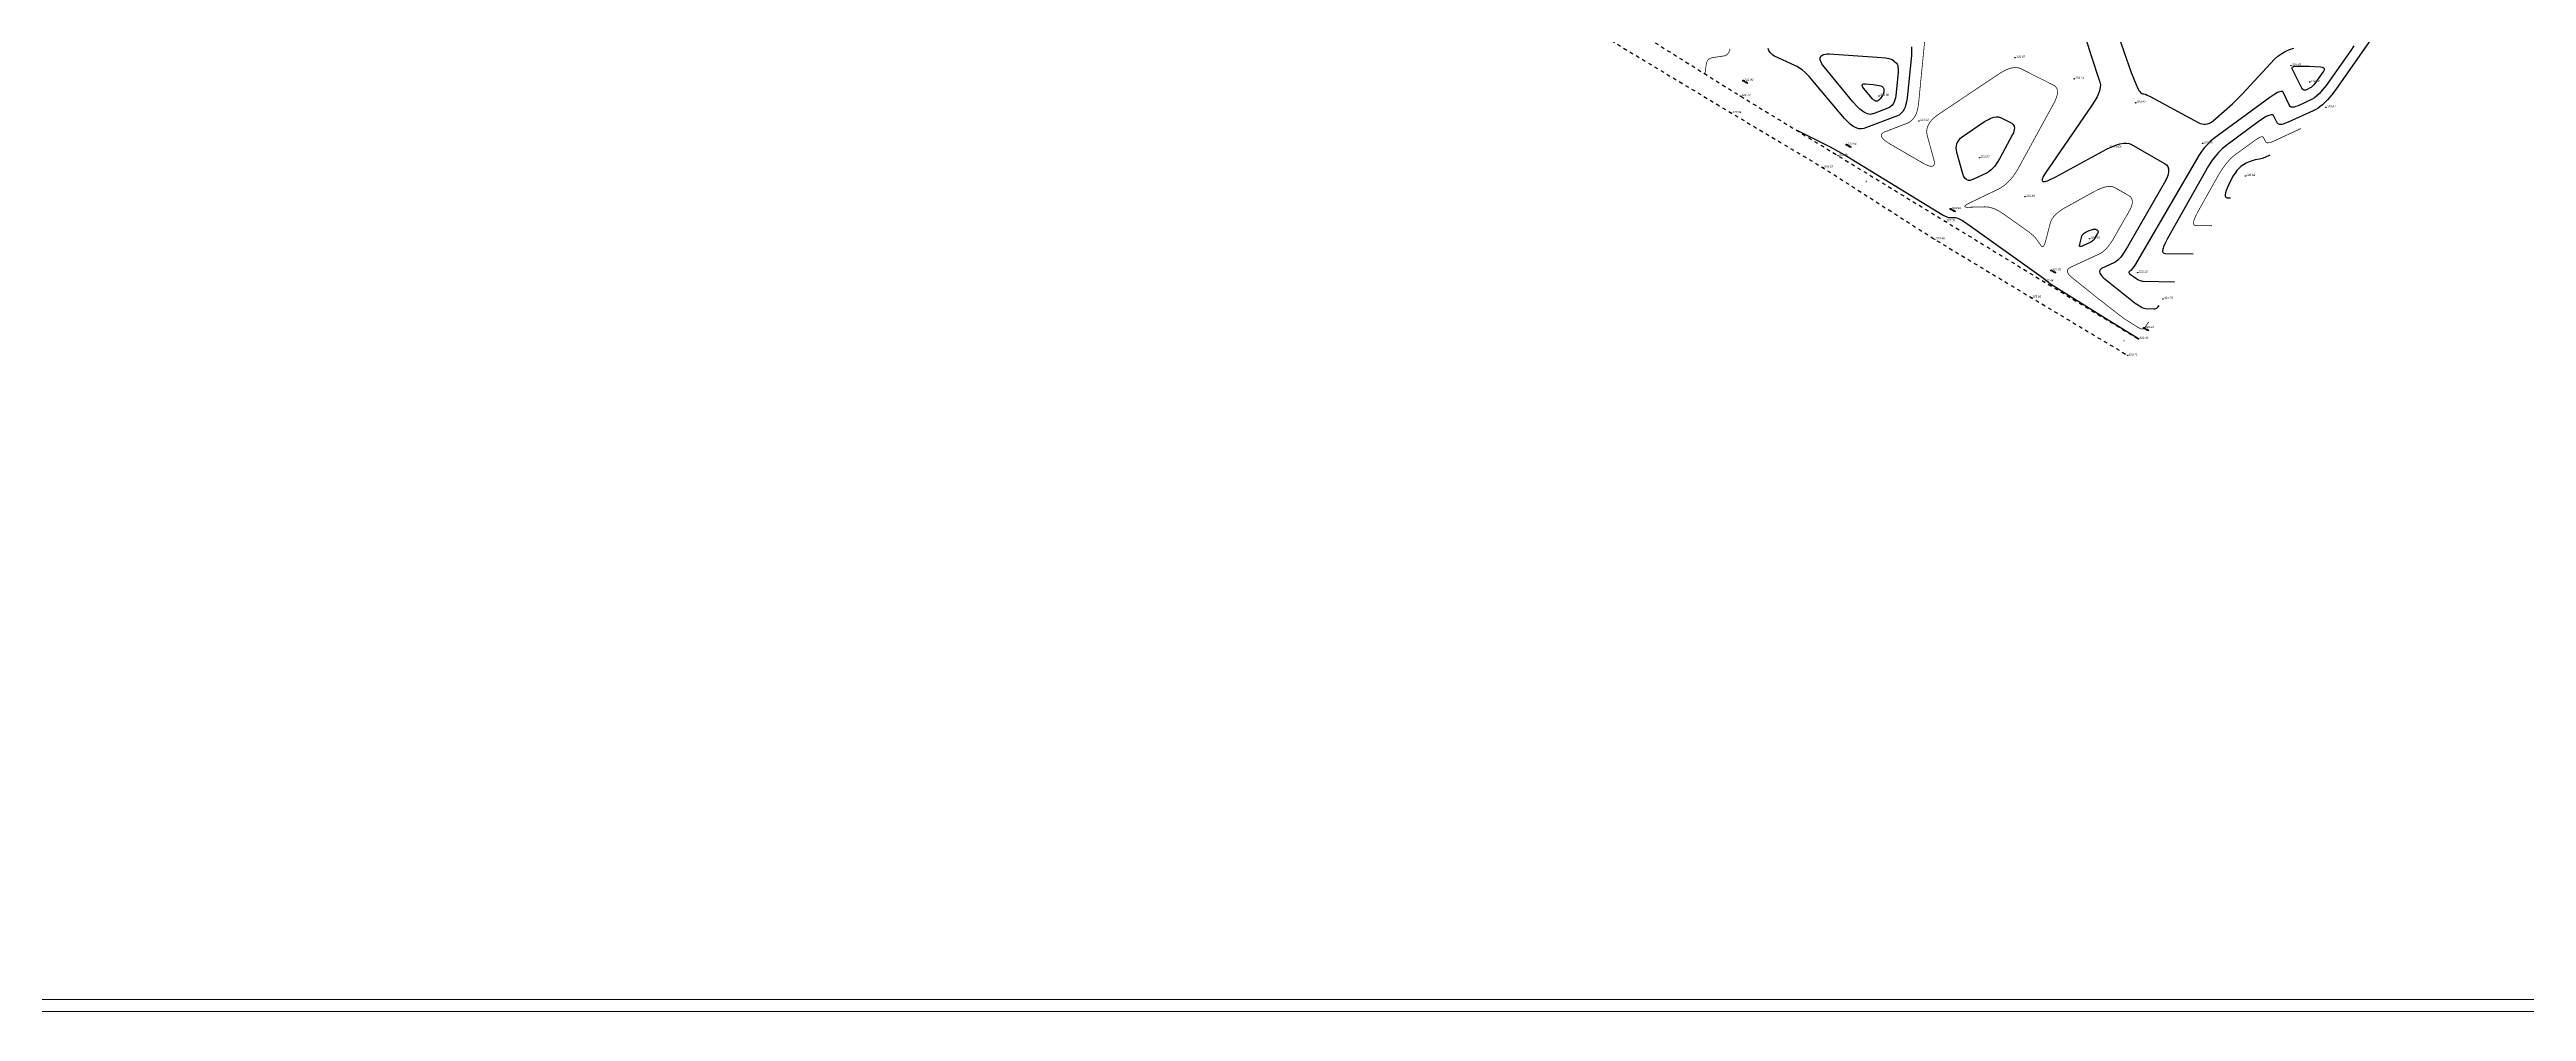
# Model space of a CAD drawing. Extents: x 108150 to 142535, y -18867 to -9422.
# Drawn here: x 140014 to 141045, y -14092 to -13692 of the extents above; entities that cross this region are included whole.
import ezdxf

# ---------------------------------------------------------------- set-up
doc = ezdxf.new("R2010")
doc.units = 0
doc.header["$MEASUREMENT"] = 0
doc.linetypes.add('Д_ТРОТ_ТРУБА', pattern=[3, 1.5, -1.5])
doc.linetypes.add('ДОРОГИ_СТРОЯЩ', pattern=[9, 8, -1])
for name, color, linetype in [('(022) Возд. Линии', 7, 'Continuous'), ('(025) Дорога', 7, 'Continuous'), ('(039) Земля', 7, 'Continuous'), ('CONTOURS-LABEL', 7, 'Continuous'), ('GEO_POINTS111', 7, 'Continuous'), ('R_Поверхность1_CNT-MAJ', 7, 'Continuous'), ('R_Поверхность1_CNT-MIN', 7, 'Continuous')]:
    doc.layers.add(name, color=color, linetype=linetype)
doc.styles.add('BM-431', font='')
doc.styles.get('BM-431').set_extended_font_data('Bm431', italic=True)

# ---------------------------------------------------------------- blocks, each defined once
blk = doc.blocks.new('strela1')
for p, q in [((0, 0), (2, 0)), ((2, 0), (1.5, 0.25)), ((2, 0), (1.5, -0.25))]:
    blk.add_line(p, q)
blk = doc.blocks.new('strela2')
at = {"layer": '(022) Возд. Линии'}
for p, q in [((0, 0), (2, 0)), ((1.5, 0), (1, 0.25)), ((1.5, 0), (1, -0.25)), ((2, 0), (1.5, 0.25)), ((2, 0), (1.5, -0.25))]:
    blk.add_line(p, q, dxfattribs=at)
blk = doc.blocks.new('*U2432')
at = {"layer": '(022) Возд. Линии'}
for name, p, rotation in [('strela1', (-0.2, 0.1), 328.1991602599555), ('strela2', (0.2, -0.1), 330.3259323634063)]:
    blk.add_blockref(name, p, dxfattribs=dict(at, rotation=rotation))
blk = doc.blocks.new('STOLB')
at = {"layer": '(022) Возд. Линии'}
blk.add_circle((0, 0), 0.25, dxfattribs=at)

msp = doc.modelspace()

# ---------------------------------------------------------------- linework, layer by layer
at = {"layer": '(025) Дорога', "linetype": 'Д_ТРОТ_ТРУБА', "flags": 128}
for points in [[(139333.7902, -13278.7188), (139379.6804, -13270.8863), (139416.6914, -13265.8723), (139506.2284, -13250.0443), (139539.7884, -13247.2483), (139577.0734, -13242.4853), (139615.1954, -13241.3783), (139653.2904, -13240.6853), (139691.0564, -13244.3453), (139774.0054, -13248.4203), (139808.5094, -13252.5563), (139890.1544, -13263.1013), (139923.6154, -13271.0563), (139995.2694, -13293.3343), (140032.3874, -13307.8343), (140069.6524, -13324.5263), (140113.5674, -13346.4653), (140146.4974, -13363.1903), (140241.2654, -13418.3333), (140274.2614, -13438.5503), (140315.2724, -13463.1813), (140371.9064, -13497.6843), (140420.9684, -13529.9783), (140472.4074, -13560.1763), (140511.4264, -13584.0923), (140552.8164, -13609.3343), (140592.9864, -13633.7903), (140636.5194, -13661.3993), (140674.9754, -13684.8983), (140717.8484, -13711.6683), (140758.4604, -13736.4743), (140803.1404, -13763.8293), (140843.9484, -13788.7803), (140883.4314, -13812.6723)], [(139218.6944, -13306.9743), (139381.4044, -13279.3503), (139416.9714, -13273.7223), (139509.3084, -13258.5543), (139540.3994, -13254.8873), (139578.0764, -13250.1473), (139613.8114, -13250.1813), (139655.0134, -13249.4213), (139689.7794, -13251.8503), (139773.8114, -13256.0883), (139807.2624, -13260.9083), (139889.0354, -13272.2413), (139921.4764, -13279.5373), (139992.2922, -13301.8336), (140028.9083, -13316.1375), (140065.8, -13332.6623), (140110.7234, -13354.4003), (140141.9494, -13370.1673), (140236.6506, -13426.0608), (140269.7704, -13445.2433), (140310.6142, -13470.882), (140367.0895, -13505.2884), (140417.7814, -13536.2633), (140468.4744, -13567.6803), (140504.6364, -13589.9483), (140549.2384, -13617.3353), (140586.9314, -13639.9043), (140632.8704, -13668.7103), (140668.7384, -13691.4193), (140714.1314, -13718.7523), (140752.2784, -13741.5263), (140798.7524, -13771.3233), (140838.8564, -13795.4853), (140878.9564, -13819.5313)]]:
    msp.add_lwpolyline(points, dxfattribs=at)
at = {"color": 0, "linetype": 'Continuous', "lineweight": 13}
for p, q in [((142146.6637, -14087.4422), (139133.4587, -14087.4422)), ((142151.6637, -14092.4422), (139113.4587, -14092.4422))]:
    msp.add_line(p, q, dxfattribs=at)
at = {"layer": 'GEO_POINTS111'}
for points, elevation in [([(140832.1714, -13695.7273), (140832.1714, -13695.7273)], 324.069), ([(140719.0774, -13705.2913), (140719.0774, -13705.2913)], 323.802), ([(140856.7344, -13704.4973), (140856.7344, -13704.4973)], 324.141), ([(140946.9674, -13699.0043), (140946.9674, -13699.0043)], 324.494), ([(140954.6564, -13705.8563), (140954.6564, -13705.8563)], 324.243), ([(140717.8484, -13711.6683), (140717.8484, -13711.6683)], 323.702), ([(140775.5764, -13711.6033), (140775.5764, -13711.6033)], 322.297), ([(140882.3304, -13714.4813), (140882.3304, -13714.4813)], 324.919), ([(140961.4544, -13716.4053), (140961.4544, -13716.4053)], 325.606), ([(140714.1314, -13718.7523), (140714.1314, -13718.7523)], 323.84), ([(140792.1194, -13722.0163), (140792.1194, -13722.0163)], 324.086), ([(140758.4604, -13736.4743), (140758.4604, -13736.4743)], 323.303), ([(140762.0104, -13731.9143), (140762.0104, -13731.9143)], 323.944), ([(140817.3854, -13737.2613), (140817.3854, -13737.2613)], 323.074), ([(140910.1384, -13731.3173), (140910.1384, -13731.3173)], 324.9), ([(140752.2784, -13741.5263), (140752.2784, -13741.5263)], 323.571), ([(140927.9054, -13744.9053), (140927.9054, -13744.9053)], 326.89), ([(140836.2494, -13753.5413), (140836.2494, -13753.5413)], 324.46), ([(140803.1404, -13763.8293), (140803.1404, -13763.8293)], 323.313), ([(140805.3704, -13758.6563), (140805.3704, -13758.6563)], 323.936), ([(140798.7524, -13771.3233), (140798.7524, -13771.3233)], 323.463), ([(140863.2244, -13771.0473), (140863.2244, -13771.0473)], 323.376), ([(140843.9484, -13788.7803), (140843.9484, -13788.7803)], 323.44), ([(140847.1324, -13784.1833), (140847.1324, -13784.1833)], 323.814), ([(140883.1174, -13785.0963), (140883.1174, -13785.0963)], 325.153), ([(140838.8564, -13795.4853), (140838.8564, -13795.4853)], 323.65), ([(140893.7214, -13796.0453), (140893.7214, -13796.0453)], 324.696), ([(140885.7924, -13808.1543), (140885.7924, -13808.1543)], 324.142), ([(140878.9564, -13819.5313), (140878.9564, -13819.5313)], 323.714), ([(140883.4314, -13812.6723), (140883.4314, -13812.6723)], 323.487)]:
    msp.add_lwpolyline(points, dxfattribs=dict(at, elevation=elevation))
for centre in [(140832.1714, -13695.7273, 324.069), (140719.0774, -13705.2913, 323.802), (140856.7344, -13704.4973, 324.141), (140946.9674, -13699.0043, 324.494), (140954.6564, -13705.8563, 324.243), (140717.8484, -13711.6683, 323.702), (140775.5764, -13711.6033, 322.297), (140882.3304, -13714.4813, 324.919), (140961.4544, -13716.4053, 325.606), (140714.1314, -13718.7523, 323.84), (140792.1194, -13722.0163, 324.086), (140758.4604, -13736.4743, 323.303), (140762.0104, -13731.9143, 323.944), (140817.3854, -13737.2613, 323.074), (140910.1384, -13731.3173, 324.9), (140752.2784, -13741.5263, 323.571), (140927.9054, -13744.9053, 326.89), (140836.2494, -13753.5413, 324.46), (140803.1404, -13763.8293, 323.313), (140805.3704, -13758.6563, 323.936), (140798.7524, -13771.3233, 323.463), (140863.2244, -13771.0473, 323.376), (140843.9484, -13788.7803, 323.44), (140847.1324, -13784.1833, 323.814), (140883.1174, -13785.0963, 325.153), (140838.8564, -13795.4853, 323.65), (140893.7214, -13796.0453, 324.696), (140885.7924, -13808.1543, 324.142), (140878.9564, -13819.5313, 323.714), (140883.4314, -13812.6723, 323.487)]:
    msp.add_circle(centre, 0.0875, dxfattribs=at)
at = {"layer": 'R_Поверхность1_CNT-MAJ', "color": 42, "const_width": 0.3, "elevation": 324}
msp.add_lwpolyline([(140703.1048, -13702.4623), (140703.6286, -13698.5616), (140703.7997, -13697.778), (140704.086, -13697.1152), (140704.4878, -13696.5731), (140705.0049, -13696.1517), (140705.6374, -13695.851), (140706.3852, -13695.671), (140711.2184, -13694.9534), (140711.967, -13694.6884), (140712.6017, -13694.1324), (140713.1225, -13693.2856), (140713.3544, -13692.713), (140713.5537, -13692.0572)], dxfattribs=at)
at = {"layer": 'R_Поверхность1_CNT-MIN', "color": 44, "elevation": 325}
msp.add_lwpolyline([(140874.1149, -13683.6258), (140880.4039, -13701.9407), (140882.3314, -13706.6526), (140883.0944, -13708.2824), (140883.7891, -13709.5032), (140883.9862, -13709.7924), (140884.4573, -13710.3568), (140884.8883, -13710.6803), (140885.2791, -13710.7626), (140885.7358, -13710.7924), (140886.3645, -13710.9581), (140887.1651, -13711.2597), (140888.4047, -13711.8263), (140908.2942, -13722.7324), (140909.1424, -13723.0443), (140909.9729, -13723.2408), (140910.7858, -13723.3222), (140911.4314, -13723.3036), (140912.2604, -13723.1645), (140913.0695, -13722.8954), (140913.8586, -13722.4963), (140914.6278, -13721.967), (140922.5678, -13714.9454), (140926.6749, -13710.9055), (140940.0842, -13696.3106), (140941.5384, -13695.0701), (140943.0671, -13693.9909), (140944.4818, -13693.1707), (140946.2549, -13692.3536), (140948.1119, -13691.7182)], dxfattribs=at)
at = {"layer": 'R_Поверхность1_CNT-MIN', "color": 44}
for points, elevation in [([(140774.7916, -13713.7762), (140774.4763, -13713.8238), (140774.1219, -13713.7464), (140773.7284, -13713.544), (140773.2958, -13713.2165), (140772.8242, -13712.7639), (140769.1316, -13708.3456), (140768.7105, -13707.763), (140768.5078, -13707.2954), (140768.5235, -13706.9429), (140768.7575, -13706.7055), (140769.21, -13706.5831), (140769.8808, -13706.5757), (140773.1163, -13706.8748), (140774.8205, -13707.098), (140775.6187, -13707.2516), (140776.2801, -13707.4645), (140776.8048, -13707.7367), (140777.1927, -13708.0682), (140777.4439, -13708.459), (140777.5583, -13708.9092), (140777.5725, -13709.392), (140777.5229, -13709.8809), (140777.4097, -13710.3759), (140777.2327, -13710.8769), (140776.992, -13711.384), (140776.6877, -13711.8972), (140776.3548, -13712.3795), (140776.0287, -13712.7942), (140775.7093, -13713.1412), (140775.3966, -13713.4206), (140775.0908, -13713.6322)], 322.5), ([(140953.0289, -13709.197), (140952.7087, -13709.2859), (140952.3949, -13709.2523), (140952.0874, -13709.0962), (140951.7861, -13708.8176), (140951.4912, -13708.4165), (140947.6529, -13700.9173), (140947.4279, -13700.3936), (140947.4063, -13699.9636), (140947.588, -13699.6273), (140947.9731, -13699.3846), (140948.5616, -13699.2355), (140949.3534, -13699.1801), (140950.2393, -13699.1762), (140954.4427, -13699.2983), (140959.2606, -13699.5863), (140959.9569, -13699.6867), (140960.4397, -13699.8918), (140960.7091, -13700.2015), (140960.7651, -13700.616), (140960.6076, -13701.1352), (140960.2367, -13701.7591), (140956.9063, -13706.449), (140956.4672, -13706.9937), (140956.0539, -13707.4508), (140955.6664, -13707.8202), (140955.3045, -13708.1019), (140954.9684, -13708.2959), (140953.3521, -13709.0468)], 324.5)]:
    msp.add_lwpolyline(points, close=True, dxfattribs=dict(at, elevation=elevation))

# ---------------------------------------------------------------- block references
at = {"layer": '(022) Возд. Линии'}
for name, p in [('*U2432', (140719.0774, -13705.2913, 323.802)), ('STOLB', (140719.0774, -13705.2913, 323.802)), ('*U2432', (140762.0104, -13731.9143, 323.944)), ('STOLB', (140762.0104, -13731.9143, 323.944)), ('*U2432', (140805.3704, -13758.6563, 323.936)), ('STOLB', (140805.3704, -13758.6563, 323.936)), ('*U2432', (140847.1324, -13784.1833, 323.814)), ('STOLB', (140847.1324, -13784.1833, 323.814)), ('*U2432', (140885.7924, -13808.1543, 324.142)), ('STOLB', (140885.7924, -13808.1543, 324.142))]:
    msp.add_blockref(name, p, dxfattribs=at)

# ---------------------------------------------------------------- texts
at = {"layer": '(025) Дорога', "linetype": 'ДОРОГИ_СТРОЯЩ', "style": 'BM-431'}
for p in [(140769.8377, -13747.6258), (140877.0667, -13813.849)]:
    msp.add_text('A', height=0.875, dxfattribs=at).set_placement(p)
at = {"layer": '(039) Земля', "linetype": 'Continuous', "style": 'BM-431', "width": 1}
msp.add_text('пустырь', height=0.87, rotation=359.1550025, dxfattribs=at).set_placement((140871.5033, -13732.9706))
at = {"layer": 'GEO_POINTS111', "color": 7, "char_height": 0.876, "attachment_point": 1}
for s, insert, width in [('\\fD431|b0|i1|c0|p34;\\W1.0000000000;\\T1.0000000000;\\o\\l324.07', (140832.5982, -13694.8513, 324.069), 4.060814), ('\\fD431|b0|i1|c0|p34;\\W1.0000000000;\\T1.0000000000;\\o\\l323.80', (140719.5042, -13704.4153, 323.802), 4.043212), ('\\fD431|b0|i1|c0|p34;\\W1.0000000000;\\T1.0000000000;\\o\\l324.14', (140857.1612, -13703.6213, 324.141), 3.815558), ('\\fD431|b0|i1|c0|p34;\\W1.0000000000;\\T1.0000000000;\\o\\l324.49', (140947.3942, -13698.1283, 324.494), 4.056707), ('\\fD431|b0|i1|c0|p34;\\W1.0000000000;\\T1.0000000000;\\o\\l324.24', (140955.0832, -13704.9803, 324.243), 4.050253), ('\\fD431|b0|i1|c0|p34;\\W1.0000000000;\\T1.0000000000;\\o\\l323.70', (140718.2752, -13710.7923, 323.702), 3.905329), ('\\fD431|b0|i1|c0|p34;\\W1.0000000000;\\T1.0000000000;\\o\\l322.30', (140776.0032, -13710.7273, 322.297), 4.007421), ('\\fD431|b0|i1|c0|p34;\\W1.0000000000;\\T1.0000000000;\\o\\l324.92', (140882.7572, -13713.6053, 324.919), 4.072549), ('\\fD431|b0|i1|c0|p34;\\W1.0000000000;\\T1.0000000000;\\o\\l325.61', (140961.8812, -13715.5293, 325.606), 3.793849), ('\\fD431|b0|i1|c0|p34;\\W1.0000000000;\\T1.0000000000;\\o\\l323.84', (140714.5582, -13717.8763, 323.84), 4.026197), ('\\fD431|b0|i1|c0|p34;\\W1.0000000000;\\T1.0000000000;\\o\\l324.09', (140792.5462, -13721.1403, 324.086), 4.05084), ('\\fD431|b0|i1|c0|p34;\\W1.0000000000;\\T1.0000000000;\\o\\l323.30', (140758.8872, -13735.5983, 323.303), 3.965176), ('\\fD431|b0|i1|c0|p34;\\W1.0000000000;\\T1.0000000000;\\o\\l323.94', (140762.4372, -13731.0383, 323.944), 4.008008), ('\\fD431|b0|i1|c0|p34;\\W1.0000000000;\\T1.0000000000;\\o\\l323.07', (140817.8122, -13736.3853, 323.074), 4.000967), ('\\fD431|b0|i1|c0|p34;\\W1.0000000000;\\T1.0000000000;\\o\\l324.90', (140910.5652, -13730.4413, 324.9), 4.084871), ('\\fD431|b0|i1|c0|p34;\\W1.0000000000;\\T1.0000000000;\\o\\l323.57', (140752.7052, -13740.6503, 323.571), 3.952855), ('\\fD431|b0|i1|c0|p34;\\W1.0000000000;\\T1.0000000000;\\o\\l323.94', (140805.7972, -13757.7803, 323.936), 4.008008), ('\\fD431|b0|i1|c0|p34;\\W1.0000000000;\\T1.0000000000;\\o\\l324.46', (140836.6762, -13752.6653, 324.46), 4.077243), ('\\fD431|b0|i1|c0|p34;\\W1.0000000000;\\T1.0000000000;\\o\\l323.31', (140803.5672, -13762.9533, 323.313), 3.728134), ('\\fD431|b0|i1|c0|p34;\\W1.0000000000;\\T1.0000000000;\\o\\l323.46', (140799.1792, -13770.4473, 323.463), 4.017396), ('\\fD431|b0|i1|c0|p34;\\W1.0000000000;\\T1.0000000000;\\o\\l323.38', (140863.6512, -13770.1713, 323.376), 3.965176), ('\\fD431|b0|i1|c0|p34;\\W1.0000000000;\\T1.0000000000;\\o\\l323.44', (140844.3752, -13787.9043, 323.44), 4.008008), ('\\fD431|b0|i1|c0|p34;\\W1.0000000000;\\T1.0000000000;\\o\\l323.81', (140847.5592, -13783.3073, 323.814), 3.80617), ('\\fD431|b0|i1|c0|p34;\\W1.0000000000;\\T1.0000000000;\\o\\l325.15', (140883.5442, -13784.2203, 325.153), 3.78094), ('\\fD431|b0|i1|c0|p34;\\W1.0000000000;\\T1.0000000000;\\o\\l323.65', (140839.2832, -13794.6093, 323.65), 4.02737), ('\\fD431|b0|i1|c0|p34;\\W1.0000000000;\\T1.0000000000;\\o\\l324.70', (140894.1482, -13795.1693, 324.696), 3.965176), ('\\fD431|b0|i1|c0|p34;\\W1.0000000000;\\T1.0000000000;\\o\\l324.14', (140886.2192, -13807.2783, 324.142), 3.815558), ('\\fD431|b0|i1|c0|p34;\\W1.0000000000;\\T1.0000000000;\\o\\l323.71', (140879.3832, -13818.6553, 323.714), 3.668287), ('\\fD431|b0|i1|c0|p34;\\W1.0000000000;\\T1.0000000000;\\o\\l323.49', (140883.8582, -13811.7963, 323.487), 3.99686)]:
    msp.add_mtext(s, dxfattribs=dict(at, insert=insert, width=width))

# ---------------------------------------------------------------- wipeouts: each hides what was drawn before it
at = {"color": 42}
msp.add_wipeout([(140937.679, -13741.1502), (140936.285, -13739.8677), (140938.9812, -13736.9373), (140940.3751, -13738.2199)], dxfattribs=at).dxf.layer = 'CONTOURS-LABEL'

# ---------------------------------------------------------------- next in the draw order: linework, layer by layer
at = {"layer": 'R_Поверхность1_CNT-MAJ', "color": 42, "const_width": 0.3, "elevation": 326}
msp.add_lwpolyline([(140951.1597, -13725.1506), (140939.6079, -13730.4982), (140938.8508, -13730.7916), (140938.1936, -13730.9997), (140937.6715, -13731.1167), (140937.0833, -13731.1562), (140936.6666, -13731.0492), (140936.4214, -13730.7957), (140935.4645, -13728.8354), (140935.2139, -13728.6121), (140934.7812, -13728.5956), (140934.1664, -13728.7861), (140933.6733, -13729.0186), (140932.4599, -13729.7418), (140923.716, -13736.085), (140922.9085, -13736.72), (140922.1011, -13737.4458), (140921.2938, -13738.2622), (140919.9609, -13739.8093), (140918.4891, -13741.8054), (140917.0178, -13744.1033), (140907.8299, -13760.4606), (140907.158, -13761.8639), (140906.6919, -13763.0406), (140906.536, -13763.544), (140906.4622, -13763.8409), (140906.3828, -13764.7743), (140906.6378, -13765.3394), (140907.2274, -13765.5362), (140914.0386, -13765.6503)], dxfattribs=at)
at = {"layer": 'R_Поверхность1_CNT-MIN', "color": 44}
for points, elevation in [([(140988.2744, -13676.6452), (140965.5978, -13708.9697), (140963.8647, -13711.2689), (140962.1267, -13713.2653), (140960.9079, -13714.482), (140960.0072, -13715.2848), (140959.1051, -13716.0069), (140958.2018, -13716.6484), (140957.2971, -13717.2093), (140956.1825, -13717.7886), (140945.8257, -13722.5832), (140944.3041, -13723.1529), (140943.6529, -13723.3353), (140943.0746, -13723.4495), (140942.9519, -13723.4661), (140942.1478, -13723.4745), (140941.5658, -13723.2755), (140941.2057, -13722.8689), (140939.7111, -13719.8073), (140939.3198, -13719.4586), (140938.6441, -13719.4329), (140937.6839, -13719.7303), (140936.6764, -13720.2195), (140935.475, -13720.9291), (140933.309, -13722.4066), (140919.7844, -13732.3596), (140918.2807, -13733.6901), (140916.8514, -13735.1214), (140915.3801, -13736.7938), (140914.215, -13738.287), (140912.5835, -13740.684), (140895.5042, -13770.9695), (140894.4039, -13773.1762), (140893.9174, -13774.3753), (140893.7483, -13774.8933), (140893.6319, -13775.3417), (140893.5492, -13776.3135), (140893.8148, -13776.902), (140894.4286, -13777.1069), (140906.2482, -13777.3048)], 325.5), ([(140973.0554, -13690.773), (140971.8035, -13692.7606), (140961.5241, -13707.2862), (140959.9272, -13709.2806), (140958.7729, -13710.5529), (140957.6839, -13711.5951), (140956.6636, -13712.4029), (140955.712, -13712.9765), (140949.8625, -13715.6965), (140949.0105, -13716.0494), (140948.2683, -13716.2656), (140947.636, -13716.3449), (140947.5508, -13716.345), (140947.0223, -13716.2595), (140946.615, -13716.0232), (140946.3286, -13715.636), (140943.6191, -13710.0855), (140943.2644, -13709.7694), (140942.6519, -13709.7461), (140941.7815, -13710.0157), (140941.2995, -13710.2356), (140940.175, -13710.8577), (140938.087, -13712.2467), (140914.7903, -13729.3249), (140913.3429, -13730.5915), (140912.0073, -13731.9162), (140910.9591, -13733.0889), (140909.7069, -13734.6909), (140908.594, -13736.3653), (140882.2038, -13781.649), (140880.9398, -13783.462), (140880.3138, -13784.2295), (140879.9052, -13784.5774), (140879.6617, -13784.729), (140879.5309, -13784.9075), (140879.5128, -13785.1129), (140879.6074, -13785.3452), (140879.8147, -13785.6043), (140880.1347, -13785.8904), (140881.3622, -13786.7943), (140882.7862, -13787.7093), (140883.2841, -13787.9924), (140883.763, -13788.228), (140884.2228, -13788.4162), (140884.6636, -13788.5569), (140885.0853, -13788.6501), (140885.488, -13788.6958), (140898.4579, -13788.9593)], 325), ([(140938.0955, -13736.2487), (140936.0068, -13737.2045), (140934.9187, -13737.5929), (140933.7841, -13737.8859), (140932.0087, -13738.2471), (140930.7995, -13738.6034), (140929.5716, -13739.0655), (140928.3577, -13739.6283), (140927.1903, -13740.2865), (140926.0696, -13741.0402), (140925.5209, -13741.4886), (140924.9724, -13742.0326), (140924.4241, -13742.6722), (140923.9335, -13743.3255), (140922.9526, -13744.8617), (140921.8436, -13746.9079), (140920.4243, -13749.9486), (140919.9903, -13751.0158), (140919.6927, -13751.8737), (140919.5283, -13752.5849), (140919.4972, -13753.1493), (140919.5038, -13753.2195), (140919.6348, -13753.6313), (140919.9124, -13753.8818), (140920.3366, -13753.9708), (140921.8289, -13753.9958)], 326.5)]:
    msp.add_lwpolyline(points, dxfattribs=dict(at, elevation=elevation))

# ---------------------------------------------------------------- next in the draw order: texts
at = {"layer": 'GEO_POINTS111', "color": 7, "insert": (140928.3322, -13744.0293, 326.89), "char_height": 0.876, "width": 4.074896, "attachment_point": 1}
msp.add_mtext('\\fD431|b0|i1|c0|p34;\\W1.0000000000;\\T1.0000000000;\\o\\l326.89', dxfattribs=at)

# ---------------------------------------------------------------- next in the draw order: wipeouts: each hides what was drawn before it
at = {"color": 42}
for points in [[(140782.2706, -13723.9122), (140782.9433, -13725.6703), (140779.233, -13727.09), (140778.5603, -13725.3319)], [(140833.2793, -13740.1621), (140834.9307, -13741.0657), (140833.0237, -13744.5507), (140831.3723, -13743.647)], [(140863.1856, -13778.1855), (140863.9744, -13779.8947), (140860.3673, -13781.5592), (140859.5785, -13779.85)]]:
    msp.add_wipeout(points, dxfattribs=at).dxf.layer = 'CONTOURS-LABEL'

# ---------------------------------------------------------------- next in the draw order: linework, layer by layer
at = {"layer": 'R_Поверхность1_CNT-MAJ', "color": 42, "const_width": 0.3, "elevation": 324}
msp.add_lwpolyline([(140794.9102, -13684.8603), (140792.0033, -13714.7029), (140791.7264, -13716.5823), (140791.529, -13717.439), (140791.2924, -13718.2404), (140791.0165, -13718.9864), (140790.7014, -13719.677), (140790.4039, -13720.2184), (140789.8199, -13721.0652), (140789.1508, -13721.7921), (140788.3967, -13722.3991), (140787.5576, -13722.8862), (140777.4321, -13726.7606), (140776.8698, -13727.1834), (140776.5574, -13727.6554), (140776.4949, -13728.1766), (140776.5888, -13728.5431), (140776.7778, -13728.9126), (140777.0636, -13729.3012), (140777.4465, -13729.7088), (140777.9262, -13730.1355), (140778.5029, -13730.5813), (140779.9472, -13731.5301), (140794.0881, -13739.7337), (140795.537, -13740.4274), (140796.1563, -13740.6576), (140796.7055, -13740.8099), (140797.1846, -13740.8845), (140797.5936, -13740.8813), (140797.7615, -13740.853), (140798.185, -13740.655), (140798.4589, -13740.2911), (140798.5833, -13739.7611), (140798.558, -13739.065), (140798.3832, -13738.203), (140795.629, -13728.2396), (140795.4343, -13727.2835), (140795.3833, -13726.343), (140795.4759, -13725.4179), (140795.7121, -13724.5083), (140796.0919, -13723.6142), (140796.1438, -13723.5144), (140796.5014, -13722.9068), (140796.9276, -13722.3066), (140797.4224, -13721.7138), (140797.9858, -13721.1284), (140798.6179, -13720.5504), (140800.0877, -13719.4166), (140825.8177, -13702.1949), (140827.3789, -13701.2945), (140828.8397, -13700.6068), (140829.5324, -13700.3428), (140830.4589, -13700.0627), (140831.6669, -13699.8458), (140832.7797, -13699.8304), (140833.7975, -13700.0164), (140834.5441, -13700.3107), (140848.1365, -13707.1237), (140848.9095, -13707.6557), (140849.4407, -13708.3554), (140849.73, -13709.223), (140849.7873, -13710.039), (140849.7431, -13710.6132), (140849.6363, -13711.2308), (140849.4668, -13711.8918), (140849.2348, -13712.5963), (140848.583, -13714.1354), (140833.0917, -13742.4449), (140832.0724, -13744.0526), (140830.995, -13745.5142), (140829.8595, -13746.8297), (140828.8083, -13747.8701), (140828.0088, -13748.5604), (140827.185, -13749.1894), (140826.3368, -13749.7572), (140825.4643, -13750.2637), (140812.8072, -13756.3386), (140812.2294, -13756.671), (140811.7818, -13756.9649), (140811.4645, -13757.2203), (140811.3091, -13757.3904), (140811.2367, -13757.6812), (140811.5266, -13757.8648), (140812.1789, -13757.9413), (140819.5138, -13757.7583), (140820.5287, -13757.7953), (140821.5742, -13757.9592), (140822.6501, -13758.2497), (140823.9076, -13758.7328), (140825.4573, -13759.5214), (140827.0627, -13760.5416), (140837.7209, -13768.0908), (140838.9419, -13769.0684), (140839.7315, -13769.7651), (140840.3478, -13770.3807), (140840.7908, -13770.9152), (140842.9295, -13773.8788), (140843.282, -13774.2317), (140843.6263, -13774.3023), (140843.9626, -13774.0908), (140844.2284, -13773.7139), (140844.4889, -13773.153), (140844.7441, -13772.408), (140846.772, -13764.5677), (140847.1094, -13763.6063), (140847.624, -13762.6594), (140848.3158, -13761.7269), (140848.9187, -13761.0695), (140849.4541, -13760.5596), (140850.6915, -13759.5534), (140852.151, -13758.5652), (140865.1373, -13751.3712), (140866.8226, -13750.517), (140868.3743, -13749.8832), (140869.1, -13749.649), (140869.7923, -13749.4698), (140870.2152, -13749.3845), (140871.4591, -13749.2614), (140872.5689, -13749.3595), (140873.5446, -13749.6788), (140879.5627, -13753.1278), (140880.2943, -13753.7097), (140880.7558, -13754.458), (140880.9472, -13755.3725), (140880.9517, -13755.6919), (140880.8969, -13756.2844), (140880.763, -13756.9257), (140880.55, -13757.6157), (140880.2578, -13758.3545), (140879.8864, -13759.1419), (140872.7665, -13771.5206), (140871.7698, -13773.0442), (140870.7754, -13774.3588), (140870.2206, -13775.0026), (140869.3068, -13775.9218), (140868.3951, -13776.6633), (140867.4853, -13777.227), (140855.1442, -13782.9218), (140854.4005, -13783.3852), (140853.9859, -13783.9385), (140853.9004, -13784.5816), (140853.9421, -13784.8047), (140854.1167, -13785.2613), (140854.4151, -13785.7517), (140854.8375, -13786.276), (140855.3837, -13786.8341), (140866.3154, -13795.5953), (140877.3082, -13804.1378), (140883.2924, -13807.9091), (140883.9174, -13808.2589), (140884.4669, -13808.4918), (140884.9408, -13808.6078), (140885.3393, -13808.6069), (140885.6623, -13808.4892), (140885.9098, -13808.2546), (140887.7976, -13805.6171)], dxfattribs=at)
at = {"layer": 'R_Поверхность1_CNT-MIN', "color": 44}
for points, elevation in [([(140855.9635, -13669.5772), (140863.7448, -13694.9276), (140867.463, -13705.9548), (140867.6574, -13706.9837), (140867.5905, -13708.1789), (140867.2622, -13709.5405), (140866.8569, -13710.6413), (140866.2517, -13711.9508), (140865.4784, -13713.3673), (140864.0036, -13715.6926), (140844.4615, -13744.0787), (140844.0455, -13744.7726), (140843.7305, -13745.3801), (140843.5164, -13745.9013), (140843.4034, -13746.3361), (140843.3913, -13746.6846), (140843.4802, -13746.9468), (140843.6701, -13747.1226), (140843.7483, -13747.1591), (140843.9938, -13747.2161), (140844.3023, -13747.2193), (140844.6737, -13747.1687), (140845.1079, -13747.0643), (140845.6051, -13746.9061), (140846.7882, -13746.4284), (140849.0346, -13745.3084), (140870.4339, -13733.6125), (140872.7103, -13732.5962), (140874.0976, -13732.0781), (140875.3806, -13731.6873), (140875.6991, -13731.6061), (140877.2003, -13731.3292), (140878.5189, -13731.2754), (140879.6552, -13731.4446), (140880.5893, -13731.8256), (140894.3779, -13739.7612), (140895.1321, -13740.3292), (140895.6614, -13741.0357), (140895.9657, -13741.8807), (140896.0458, -13742.8403), (140895.9977, -13743.4288), (140895.8837, -13744.0578), (140895.7037, -13744.7274), (140895.4578, -13745.4377), (140894.7683, -13746.9798), (140878.9825, -13774.4112), (140877.5612, -13776.6499), (140876.665, -13777.9022), (140876.0847, -13778.6373), (140875.0773, -13779.7506), (140874.1316, -13780.5758), (140873.2475, -13781.113), (140868.128, -13783.4717), (140867.4798, -13783.9385), (140867.2414, -13784.5529), (140867.413, -13785.3148), (140867.6451, -13785.7394), (140867.9745, -13786.1989), (140868.4011, -13786.6935), (140868.925, -13787.2231), (140870.2646, -13788.3872), (140882.1776, -13797.8002), (140883.9376, -13799.0008), (140884.9842, -13799.601), (140885.7653, -13799.9418), (140886.3629, -13800.0743), (140889.878, -13800.2482), (140890.3048, -13800.2033), (140890.6789, -13800.1095), (140891.0002, -13799.9669), (140891.2688, -13799.7754), (140891.4847, -13799.535), (140892.0532, -13798.7408)], 324.5), ([(140789.0147, -13691.207), (140789.0847, -13692.4951), (140789.0287, -13694.8481), (140787.3078, -13712.3536), (140787.0035, -13714.119), (140786.5934, -13715.6597), (140786.3486, -13716.3458), (140786.0041, -13717.1271), (140785.3896, -13718.1608), (140784.6755, -13718.9833), (140783.8619, -13719.5945), (140783.1951, -13719.911), (140769.173, -13725.1332), (140768.2027, -13725.3432), (140767.1659, -13725.2752), (140766.0628, -13724.9292), (140765.2028, -13724.4936), (140764.6688, -13724.1587), (140763.5614, -13723.3238), (140762.4014, -13722.2688), (140761.1888, -13720.9937), (140746.527, -13703.5871), (140744.8352, -13701.9392), (140743.527, -13700.8181), (140742.4891, -13700.0401), (140741.4989, -13699.4044), (140740.5563, -13698.9108), (140732.0946, -13695.0961), (140731.3564, -13694.6329), (140730.735, -13694.1322), (140730.2306, -13693.5939), (140730.1827, -13693.533), (140729.6988, -13692.7292), (140729.4341, -13691.855)], 323.5), ([(140741.0913, -13725.8651), (140741.1962, -13725.8768), (140741.6393, -13726.0065), (140742.2123, -13726.2312), (140755.142, -13732.8132), (140762.0788, -13736.6346), (140802.2635, -13761.1954), (140803.7657, -13761.9127), (140804.4883, -13762.1674), (140804.9919, -13762.2454), (140807.3561, -13762.1831), (140807.8792, -13762.2873), (140808.6602, -13762.6205), (140810.2143, -13763.4884), (140813.4767, -13765.6263), (140843.9212, -13787.4305), (140846.8488, -13789.7339), (140869.7627, -13804.1261), (140883.542, -13812.4935)], 323.5)]:
    msp.add_lwpolyline(points, dxfattribs=dict(at, elevation=elevation))
for points, elevation in [([(140772.8587, -13719.1283), (140771.8649, -13719.2961), (140770.7578, -13719.1014), (140769.5374, -13718.5442), (140768.6717, -13717.9791), (140767.6126, -13717.1326), (140766.4881, -13716.0769), (140764.6789, -13714.1016), (140752.6655, -13699.5758), (140752.1644, -13698.8778), (140751.7546, -13698.2279), (140751.4361, -13697.6261), (140751.2088, -13697.0724), (140751.0728, -13696.5668), (140751.0281, -13696.1092), (140751.0746, -13695.6998), (140751.1517, -13695.4644), (140751.3631, -13695.1142), (140751.6777, -13694.8184), (140752.0954, -13694.5769), (140752.6165, -13694.3899), (140753.2407, -13694.2572), (140753.9681, -13694.1789), (140754.7988, -13694.1549), (140774.808, -13695.4361), (140778.2954, -13695.8081), (140779.663, -13696.0391), (140780.563, -13696.2741), (140781.0628, -13696.5226), (140782.8604, -13698.055), (140783.1234, -13698.4063), (140783.313, -13698.9494), (140783.4294, -13699.6843), (140783.4674, -13700.3202), (140783.4334, -13701.8802), (140782.4976, -13711.4766), (140782.3615, -13712.4289), (140782.1516, -13713.2957), (140781.868, -13714.077), (140781.5105, -13714.7727), (140781.414, -13714.9266), (140780.8196, -13715.6729), (140780.1019, -13716.2762), (140779.2609, -13716.7366), (140773.1201, -13719.031)], 323), ([(140814.3815, -13746.4423), (140813.5198, -13746.7373), (140812.7415, -13746.765), (140812.0466, -13746.5253), (140811.8874, -13746.4246), (140811.444, -13746.0281), (140811.0458, -13745.4863), (140810.6929, -13744.7994), (140810.3853, -13743.9673), (140807.9242, -13735.0916), (140807.7274, -13734.1458), (140807.67, -13733.2363), (140807.7521, -13732.363), (140807.9736, -13731.5259), (140808.1037, -13731.1955), (140808.456, -13730.5147), (140808.9123, -13729.8609), (140809.4724, -13729.2341), (140810.1364, -13728.6342), (140819.4743, -13722.3201), (140821.0632, -13721.3611), (140821.8031, -13720.9972), (140822.5065, -13720.7104), (140823.2417, -13720.483), (140824.2868, -13720.3169), (140825.2264, -13720.374), (140826.0608, -13720.6542), (140830.7506, -13723.0049), (140831.3982, -13723.4896), (140831.778, -13724.1602), (140831.8897, -13725.0167), (140831.8315, -13725.6006), (140831.6825, -13726.2474), (140831.4428, -13726.9572), (140831.1124, -13727.7299), (140825.6614, -13737.7439), (140824.683, -13739.38), (140823.6703, -13740.7807), (140823.0694, -13741.4829), (140822.2254, -13742.3192), (140821.3597, -13743.0071), (140820.4725, -13743.5468), (140814.6052, -13746.3361)], 323.5), ([(140860.1546, -13774.0815), (140859.7108, -13774.251), (140859.3699, -13774.3029), (140859.132, -13774.2374), (140858.9971, -13774.0543), (140858.9651, -13773.7538), (140859.0362, -13773.3358), (140859.7712, -13770.4751), (140859.9156, -13770.0204), (140860.1037, -13769.6098), (140860.3356, -13769.2434), (140860.6113, -13768.9211), (140860.9307, -13768.6429), (140861.294, -13768.4089), (140862.0958, -13768.0033), (140862.9611, -13767.6341), (140863.8897, -13767.3014), (140864.3536, -13767.171), (140864.7851, -13767.0941), (140865.184, -13767.0708), (140865.5505, -13767.101), (140865.8844, -13767.1848), (140866.1859, -13767.3222), (140866.4305, -13767.5019), (140866.5938, -13767.7128), (140866.6758, -13767.9548), (140866.6766, -13768.228), (140866.5961, -13768.5324), (140866.4343, -13768.8679), (140865.2198, -13770.9744), (140864.9929, -13771.3152), (140864.7173, -13771.6356), (140864.3928, -13771.9354), (140864.0196, -13772.2149), (140863.5975, -13772.4738), (140860.6499, -13773.8533)], 323.5)]:
    msp.add_lwpolyline(points, close=True, dxfattribs=dict(at, elevation=elevation))

doc.saveas('drawing.dxf')
